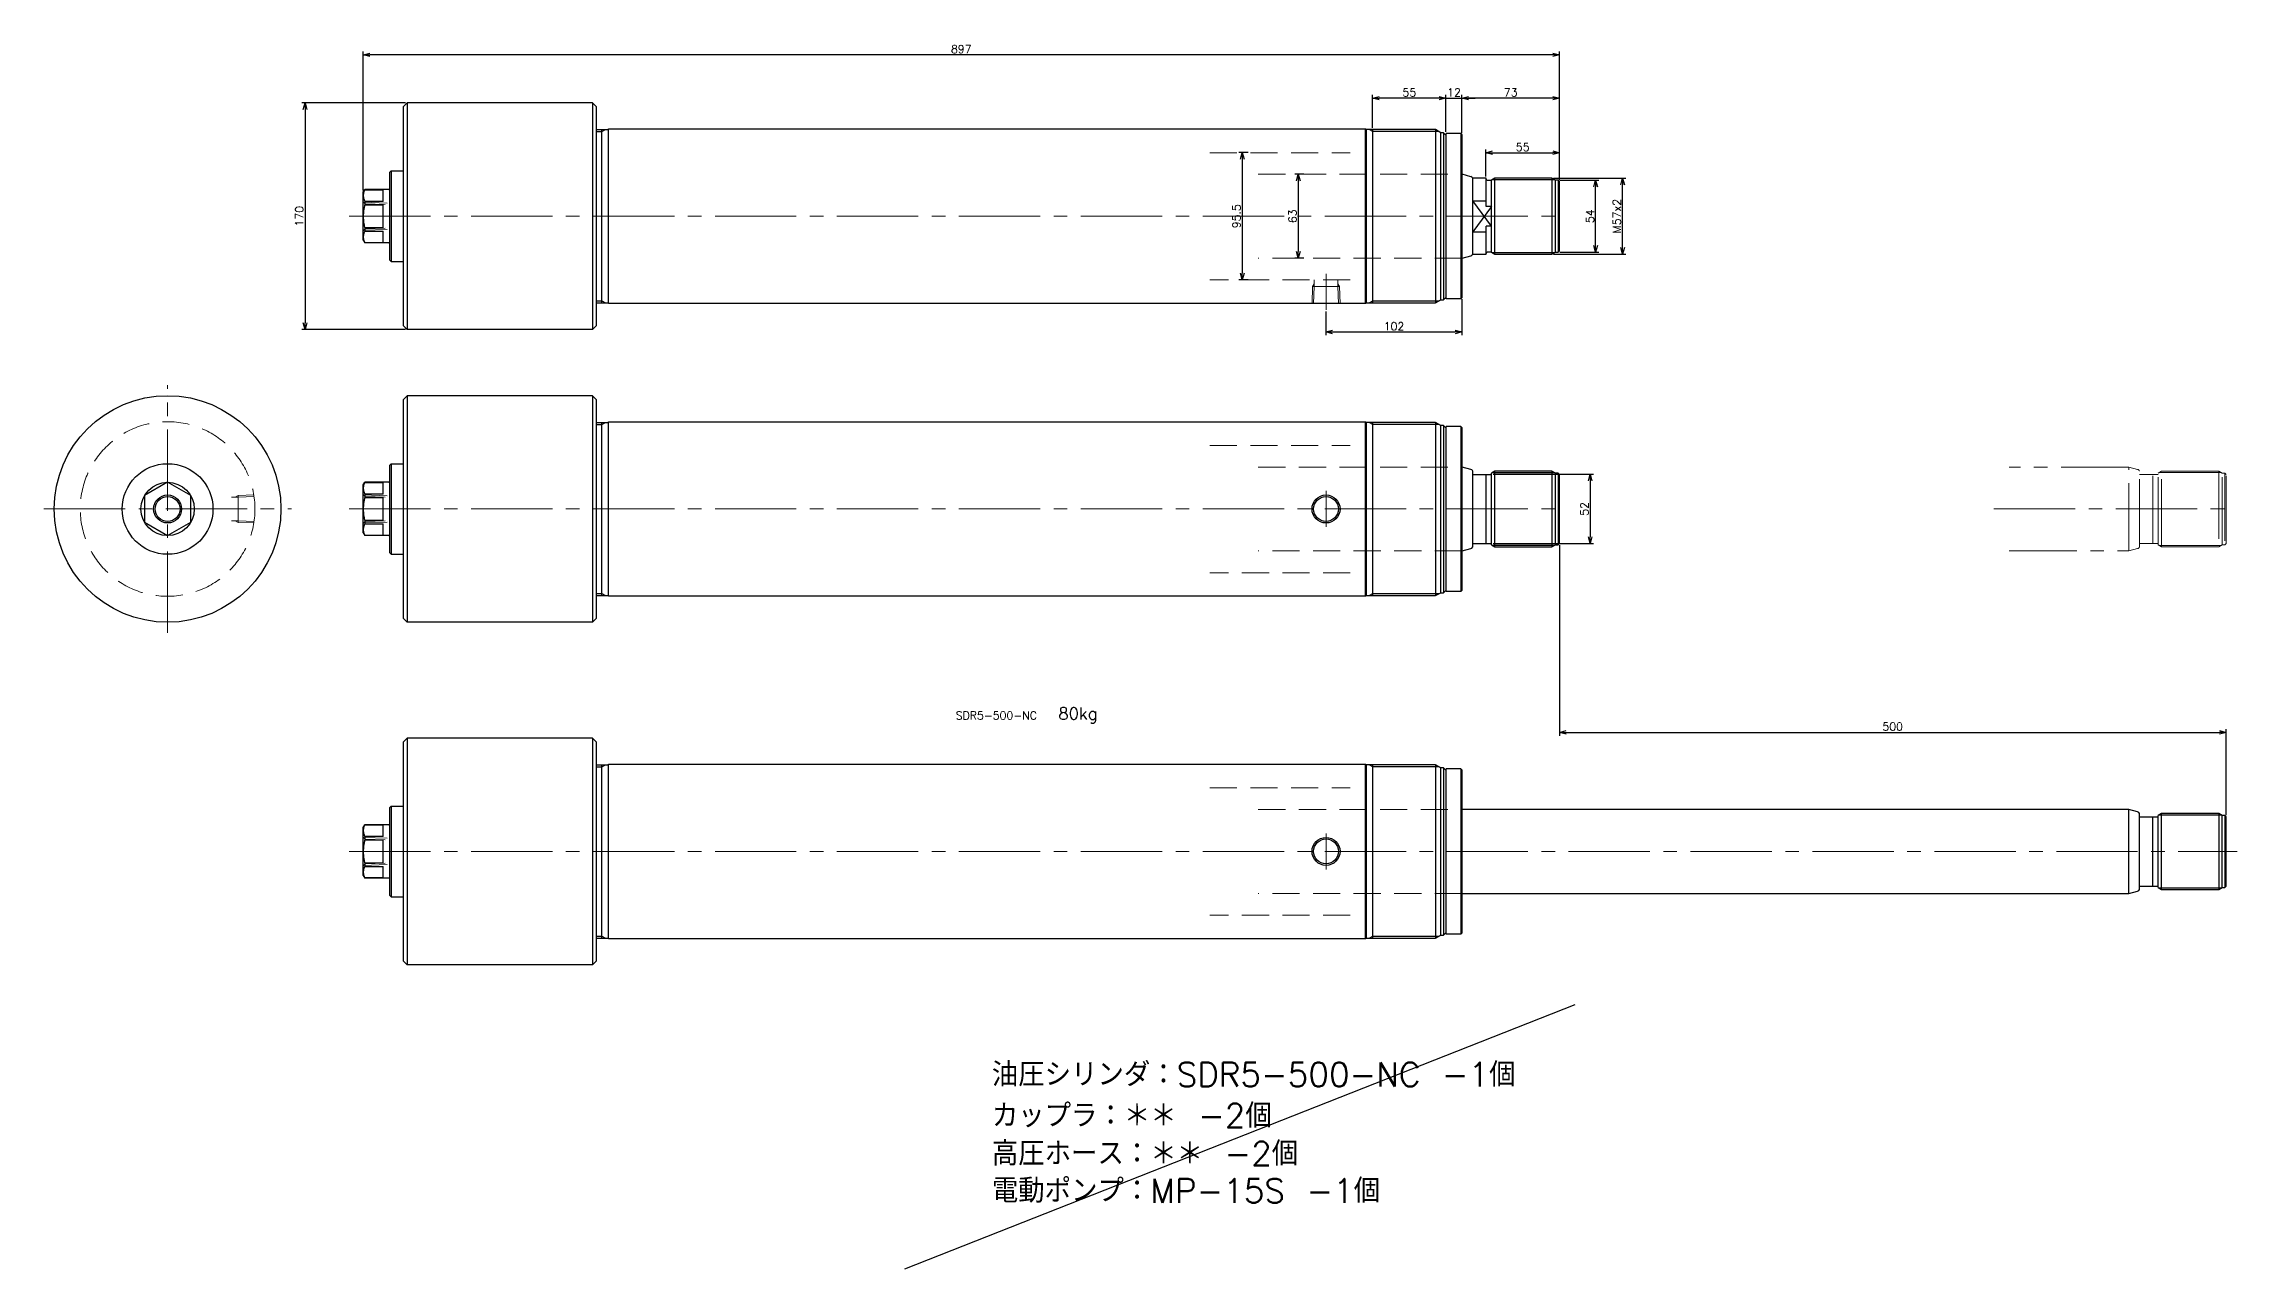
# Model space of a CAD drawing. Header units: millimetres. Extents: x 0 to 49006, y -7876 to 6995.
# Drawn here: x 20706 to 22351, y -5390 to -4471 of the extents above; entities that cross this region are included whole.
import ezdxf

# ---------------------------------------------------------------- set-up
doc = ezdxf.new("R2010")
doc.units = ezdxf.units.MM
doc.header["$LTSCALE"] = 3.2
doc.header["$PDMODE"] = 99
doc.header["$PDSIZE"] = 1
for name, pattern in [('CENTER2', [28.575, 19.05, -3.175, 3.175, -3.175]), ('HIDDEN', [9.525, 6.35, -3.175]), ('PHANTOM2', [31.75, 15.875, -3.175, 3.175, -3.175, 3.175, -3.175])]:
    doc.linetypes.add(name, pattern=pattern)
for name, color, linetype, lineweight in [('04_HIDDEN', 2, 'HIDDEN', 13), ('05_CENTER', 4, 'CENTER2', 13), ('06_PHANTOM', 2, 'PHANTOM2', 13), ('08_DIM', 3, 'Continuous', 13)]:
    doc.layers.add(name, color=color, linetype=linetype, lineweight=lineweight)
doc.styles.add('KSS_TXT', font='txt.shx', dxfattribs={"bigfont": 'extfont2.shx'})
doc.dimstyles.new('KSS_DIM', dxfattribs={"dimscale": 12, "dimtxt": 3, "dimasz": 2.5, "dimexe": 1.25, "dimexo": 0.625, "dimtad": 1, "dimdsep": 46, "dimtxsty": 'KSS_TXT', "dimblk": 'OPEN30', "dimcen": 0, "dimazin": 2, "dimtfac": 0.75, "dimtmove": 0, "dimatfit": 3, "dimldrblk": 'OPEN30', "dimfxl": 1.25, "dimtolj": 1, "dimarcsym": 0})

# ---------------------------------------------------------------- blocks, each defined once
blk = doc.blocks.new('_Open30')
at = {"color": 0, "linetype": 'ByBlock', "lineweight": -2}
for p, q in [((-1, 0.27), (0, 0)), ((0, 0), (-1, -0.27)), ((0, 0), (-1, 0))]:
    blk.add_line(p, q, dxfattribs=at)
blk = doc.blocks.new('*D325')
at = {"layer": '08_DIM', "color": 0, "lineweight": -2, "transparency": 16777216}
for p, q in [((21838.6, -4571.5), (21892.8, -4571.5)), ((21890.3, -4623.5), (21890.3, -4576.5)), ((21838.6, -4628.5), (21892.8, -4628.5))]:
    blk.add_line(p, q, dxfattribs=at)
at = {"layer": 'Defpoints', "color": 0, "transparency": 16777216}
for p in [(21837.3, -4571.5), (21890.3, -4571.5), (21837.3, -4628.5)]:
    blk.add_point(p, dxfattribs=at)
at = {"layer": '08_DIM', "color": 0, "lineweight": -2, "transparency": 16777216, "xscale": 5, "yscale": 5, "zscale": 5}
for p, rotation in [((21890.3, -4571.5), 90), ((21890.3, -4628.5), 270)]:
    blk.add_blockref('_Open30', p, dxfattribs=dict(at, rotation=rotation))
at = {"layer": '08_DIM', "color": 0, "transparency": 16777216, "insert": (21886, -4600), "char_height": 6, "attachment_point": 5, "rotation": 90, "style": 'KSS_TXT'}
blk.add_mtext('\\A1;M57x2', dxfattribs=at)
blk = doc.blocks.new('*D326')
at = {"layer": '08_DIM', "color": 0, "lineweight": -2, "transparency": 16777216}
for p, q in [((21787.9, -4570.3), (21787.9, -4549.9)), ((21792.9, -4552.4), (21837.9, -4552.4)), ((21842.9, -4572.8), (21842.9, -4549.9))]:
    blk.add_line(p, q, dxfattribs=at)
at = {"layer": 'Defpoints', "color": 0, "transparency": 16777216}
for p in [(21842.9, -4552.4), (21787.9, -4571.5), (21842.9, -4574)]:
    blk.add_point(p, dxfattribs=at)
at = {"layer": '08_DIM', "color": 0, "lineweight": -2, "transparency": 16777216, "xscale": 5, "yscale": 5, "zscale": 5, "rotation": 180}
blk.add_blockref('_Open30', (21787.9, -4552.4), dxfattribs=at)
at = {"layer": '08_DIM', "color": 0, "lineweight": -2, "transparency": 16777216, "xscale": 5, "yscale": 5, "zscale": 5}
blk.add_blockref('_Open30', (21842.9, -4552.4), dxfattribs=at)
at = {"layer": '08_DIM', "color": 0, "transparency": 16777216, "insert": (21815.4, -4548.1), "char_height": 6, "attachment_point": 5, "style": 'KSS_TXT'}
blk.add_mtext('\\A1;55', dxfattribs=at)
blk = doc.blocks.new('*D327')
at = {"layer": '08_DIM', "color": 0, "lineweight": -2, "transparency": 16777216}
for p, q in [((21769.9, -4537.8), (21769.9, -4508.9)), ((21837.9, -4511.4), (21774.9, -4511.4)), ((21842.9, -4572.8), (21842.9, -4508.9))]:
    blk.add_line(p, q, dxfattribs=at)
at = {"layer": 'Defpoints', "color": 0, "transparency": 16777216}
for p in [(21769.9, -4511.4), (21769.9, -4539), (21842.9, -4574)]:
    blk.add_point(p, dxfattribs=at)
at = {"layer": '08_DIM', "color": 0, "lineweight": -2, "transparency": 16777216, "xscale": 5, "yscale": 5, "zscale": 5, "rotation": 180}
blk.add_blockref('_Open30', (21769.9, -4511.4), dxfattribs=at)
at = {"layer": '08_DIM', "color": 0, "lineweight": -2, "transparency": 16777216, "xscale": 5, "yscale": 5, "zscale": 5}
blk.add_blockref('_Open30', (21842.9, -4511.4), dxfattribs=at)
at = {"layer": '08_DIM', "color": 0, "transparency": 16777216, "insert": (21806.4, -4507.1), "char_height": 6, "attachment_point": 5, "style": 'KSS_TXT'}
blk.add_mtext('\\A1;73', dxfattribs=at)
blk = doc.blocks.new('*D328')
at = {"layer": '08_DIM', "color": 0, "lineweight": -2, "transparency": 16777216}
for p, q in [((21752.9, -4511.4), (21747.9, -4511.4)), ((21757.9, -4536.8), (21757.9, -4508.9)), ((21757.9, -4511.4), (21769.9, -4511.4)), ((21769.9, -4537.8), (21769.9, -4508.9)), ((21774.9, -4511.4), (21779.9, -4511.4))]:
    blk.add_line(p, q, dxfattribs=at)
at = {"layer": 'Defpoints', "color": 0, "transparency": 16777216}
for p in [(21769.9, -4511.4), (21757.9, -4538), (21769.9, -4539)]:
    blk.add_point(p, dxfattribs=at)
at = {"layer": '08_DIM', "color": 0, "lineweight": -2, "transparency": 16777216, "xscale": 5, "yscale": 5, "zscale": 5}
blk.add_blockref('_Open30', (21757.9, -4511.4), dxfattribs=at)
at = {"layer": '08_DIM', "color": 0, "lineweight": -2, "transparency": 16777216, "xscale": 5, "yscale": 5, "zscale": 5, "rotation": 180}
blk.add_blockref('_Open30', (21769.9, -4511.4), dxfattribs=at)
at = {"layer": '08_DIM', "color": 0, "transparency": 16777216, "insert": (21763.9, -4507.1), "char_height": 6, "attachment_point": 5, "style": 'KSS_TXT'}
blk.add_mtext('\\A1;12', dxfattribs=at)
blk = doc.blocks.new('*D329')
at = {"layer": '08_DIM', "color": 0, "lineweight": -2, "transparency": 16777216}
for p, q in [((21702.9, -4533.8), (21702.9, -4508.9)), ((21752.9, -4511.4), (21707.9, -4511.4)), ((21757.9, -4536.8), (21757.9, -4508.9))]:
    blk.add_line(p, q, dxfattribs=at)
at = {"layer": 'Defpoints', "color": 0, "transparency": 16777216}
for p in [(21702.9, -4511.4), (21702.9, -4535), (21757.9, -4538)]:
    blk.add_point(p, dxfattribs=at)
at = {"layer": '08_DIM', "color": 0, "lineweight": -2, "transparency": 16777216, "xscale": 5, "yscale": 5, "zscale": 5, "rotation": 180}
blk.add_blockref('_Open30', (21702.9, -4511.4), dxfattribs=at)
at = {"layer": '08_DIM', "color": 0, "lineweight": -2, "transparency": 16777216, "xscale": 5, "yscale": 5, "zscale": 5}
blk.add_blockref('_Open30', (21757.9, -4511.4), dxfattribs=at)
at = {"layer": '08_DIM', "color": 0, "transparency": 16777216, "insert": (21730.4, -4507.1), "char_height": 6, "attachment_point": 5, "style": 'KSS_TXT'}
blk.add_mtext('\\A1;55', dxfattribs=at)
blk = doc.blocks.new('*D330')
at = {"layer": '08_DIM', "color": 0, "lineweight": -2, "transparency": 16777216}
for p, q in [((20945.9, -4580.8), (20945.9, -4476.4)), ((21837.9, -4478.9), (20950.9, -4478.9)), ((21842.9, -4572.8), (21842.9, -4476.4))]:
    blk.add_line(p, q, dxfattribs=at)
at = {"layer": 'Defpoints', "color": 0, "transparency": 16777216}
for p in [(20945.9, -4478.9), (20945.9, -4582), (21842.9, -4574)]:
    blk.add_point(p, dxfattribs=at)
at = {"layer": '08_DIM', "color": 0, "lineweight": -2, "transparency": 16777216, "xscale": 5, "yscale": 5, "zscale": 5, "rotation": 180}
blk.add_blockref('_Open30', (20945.9, -4478.9), dxfattribs=at)
at = {"layer": '08_DIM', "color": 0, "lineweight": -2, "transparency": 16777216, "xscale": 5, "yscale": 5, "zscale": 5}
blk.add_blockref('_Open30', (21842.9, -4478.9), dxfattribs=at)
at = {"layer": '08_DIM', "color": 0, "transparency": 16777216, "insert": (21394.4, -4474.6), "char_height": 6, "attachment_point": 5, "style": 'KSS_TXT'}
blk.add_mtext('\\A1;897', dxfattribs=at)
blk = doc.blocks.new('*D331')
at = {"layer": '08_DIM', "color": 0, "lineweight": -2, "transparency": 16777216}
for p, q in [((21769.9, -4662.3), (21769.9, -4689.3)), ((21667.9, -4671.4), (21667.9, -4689.3)), ((21672.9, -4686.8), (21764.9, -4686.8))]:
    blk.add_line(p, q, dxfattribs=at)
at = {"layer": 'Defpoints', "color": 0, "transparency": 16777216}
for p in [(21667.9, -4670.2), (21769.9, -4661), (21769.9, -4686.8)]:
    blk.add_point(p, dxfattribs=at)
at = {"layer": '08_DIM', "color": 0, "lineweight": -2, "transparency": 16777216, "xscale": 5, "yscale": 5, "zscale": 5, "rotation": 180}
blk.add_blockref('_Open30', (21667.9, -4686.8), dxfattribs=at)
at = {"layer": '08_DIM', "color": 0, "lineweight": -2, "transparency": 16777216, "xscale": 5, "yscale": 5, "zscale": 5}
blk.add_blockref('_Open30', (21769.9, -4686.8), dxfattribs=at)
at = {"layer": '08_DIM', "color": 0, "transparency": 16777216, "insert": (21718.9, -4682.6), "char_height": 6, "attachment_point": 5, "style": 'KSS_TXT'}
blk.add_mtext('\\A1;102', dxfattribs=at)
blk = doc.blocks.new('*D332')
at = {"layer": '08_DIM', "color": 0, "lineweight": -2, "transparency": 16777216}
for p, q in [((21651.4, -4568.5), (21644.6, -4568.5)), ((21647.1, -4573.5), (21647.1, -4626.5)), ((21651.4, -4631.5), (21644.6, -4631.5))]:
    blk.add_line(p, q, dxfattribs=at)
at = {"layer": 'Defpoints', "color": 0, "transparency": 16777216}
for p in [(21652.7, -4568.5), (21647.1, -4631.5), (21652.7, -4631.5)]:
    blk.add_point(p, dxfattribs=at)
at = {"layer": '08_DIM', "color": 0, "lineweight": -2, "transparency": 16777216, "xscale": 5, "yscale": 5, "zscale": 5}
for p, rotation in [((21647.1, -4568.5), 90), ((21647.1, -4631.5), 270)]:
    blk.add_blockref('_Open30', p, dxfattribs=dict(at, rotation=rotation))
at = {"layer": '08_DIM', "color": 0, "transparency": 16777216, "insert": (21642.9, -4600), "char_height": 6, "attachment_point": 5, "rotation": 90, "style": 'KSS_TXT'}
blk.add_mtext('\\A1;63', dxfattribs=at)
blk = doc.blocks.new('*D333')
at = {"layer": '08_DIM', "color": 0, "lineweight": -2, "transparency": 16777216}
for p, q in [((21609.5, -4552.3), (21602.6, -4552.3)), ((21605.1, -4557.3), (21605.1, -4642.8)), ((21609.5, -4647.8), (21602.6, -4647.8))]:
    blk.add_line(p, q, dxfattribs=at)
at = {"layer": 'Defpoints', "color": 0, "transparency": 16777216}
for p in [(21610.7, -4552.3), (21605.1, -4647.8), (21610.7, -4647.8)]:
    blk.add_point(p, dxfattribs=at)
at = {"layer": '08_DIM', "color": 0, "lineweight": -2, "transparency": 16777216, "xscale": 5, "yscale": 5, "zscale": 5}
for p, rotation in [((21605.1, -4552.3), 90), ((21605.1, -4647.8), 270)]:
    blk.add_blockref('_Open30', p, dxfattribs=dict(at, rotation=rotation))
at = {"layer": '08_DIM', "color": 0, "transparency": 16777216, "insert": (21600.8, -4600), "char_height": 6, "attachment_point": 5, "rotation": 90, "style": 'KSS_TXT'}
blk.add_mtext('\\A1;95.5', dxfattribs=at)
blk = doc.blocks.new('*D334')
at = {"layer": '08_DIM', "color": 0, "lineweight": -2, "transparency": 16777216}
for p, q in [((21843.2, -4573), (21872.6, -4573)), ((21870.1, -4622), (21870.1, -4578)), ((21843.2, -4627), (21872.6, -4627))]:
    blk.add_line(p, q, dxfattribs=at)
at = {"layer": 'Defpoints', "color": 0, "transparency": 16777216}
for p in [(21841.9, -4573), (21870.1, -4573), (21841.9, -4627)]:
    blk.add_point(p, dxfattribs=at)
at = {"layer": '08_DIM', "color": 0, "lineweight": -2, "transparency": 16777216, "xscale": 5, "yscale": 5, "zscale": 5}
for p, rotation in [((21870.1, -4573), 90), ((21870.1, -4627), 270)]:
    blk.add_blockref('_Open30', p, dxfattribs=dict(at, rotation=rotation))
at = {"layer": '08_DIM', "color": 0, "transparency": 16777216, "insert": (21865.9, -4600), "char_height": 6, "attachment_point": 5, "rotation": 90, "style": 'KSS_TXT'}
blk.add_mtext('\\A1;54', dxfattribs=at)
blk = doc.blocks.new('*D335')
at = {"layer": '08_DIM', "color": 0, "lineweight": -2, "transparency": 16777216}
for p, q in [((20977.7, -4515), (20899.8, -4515)), ((20902.3, -4520), (20902.3, -4680)), ((20977.7, -4685), (20899.8, -4685))]:
    blk.add_line(p, q, dxfattribs=at)
at = {"layer": 'Defpoints', "color": 0, "transparency": 16777216}
for p in [(20978.9, -4515), (20902.3, -4685), (20978.9, -4685)]:
    blk.add_point(p, dxfattribs=at)
at = {"layer": '08_DIM', "color": 0, "lineweight": -2, "transparency": 16777216, "xscale": 5, "yscale": 5, "zscale": 5}
for p, rotation in [((20902.3, -4515), 90), ((20902.3, -4685), 270)]:
    blk.add_blockref('_Open30', p, dxfattribs=dict(at, rotation=rotation))
at = {"layer": '08_DIM', "color": 0, "transparency": 16777216, "insert": (20898, -4600), "char_height": 6, "attachment_point": 5, "rotation": 90, "style": 'KSS_TXT'}
blk.add_mtext('\\A1;170', dxfattribs=at)
blk = doc.blocks.new('*D336')
at = {"layer": '08_DIM', "color": 0, "lineweight": -2, "transparency": 16777216}
for p, q in [((21793.2, -4793.6), (21868.5, -4793.6)), ((21866, -4798.6), (21866, -4840.6)), ((21793.2, -4845.6), (21868.5, -4845.6))]:
    blk.add_line(p, q, dxfattribs=at)
at = {"layer": 'Defpoints', "color": 0, "transparency": 16777216}
for p in [(21791.9, -4793.6), (21791.9, -4845.6), (21866, -4845.6)]:
    blk.add_point(p, dxfattribs=at)
at = {"layer": '08_DIM', "color": 0, "lineweight": -2, "transparency": 16777216, "xscale": 5, "yscale": 5, "zscale": 5}
for p, rotation in [((21866, -4793.6), 90), ((21866, -4845.6), 270)]:
    blk.add_blockref('_Open30', p, dxfattribs=dict(at, rotation=rotation))
at = {"layer": '08_DIM', "color": 0, "transparency": 16777216, "insert": (21861.7, -4819.6), "char_height": 6, "attachment_point": 5, "rotation": 90, "style": 'KSS_TXT'}
blk.add_mtext('\\A1;52', dxfattribs=at)
blk = doc.blocks.new('SD5-500-NCb_1_1')
at = {"color": 0}
for p, q in [((-867, 82), (-864, 85)), ((-864, 85), (-864, -85)), ((-725, 85), (-864, 85)), ((-725, 85), (-725, -85)), ((-722, 82), (-725, 85)), ((-867, 82), (-867, -82)), ((-722, -82), (-722, 82)), ((-722, 65), (-713, 65)), ((-722, 63.5), (-718, 63.5)), ((-718, -65), (-718, 65)), ((-718, 63.5), (-715.4, 65)), ((-713, -65.5), (-713, 65.5)), ((-713, 65.5), (-145.5, 65.5)), ((-145.5, -65.5), (-145.5, 65.5)), ((-145, 65), (-145.5, 65.5)), ((-145, 65), (-145, -65)), ((-92.9, 65), (-145, 65)), ((-140, 63.5), (-142.6, 65)), ((-140, -65), (-140, 65)), ((-90.3, 63.5), (-140, 63.5)), ((-92.9, 65), (-92.9, -65)), ((-89, 62.7), (-92.9, 65)), ((-89, -62.8), (-89, 62.7)), ((-87, 62.7), (-89, 62.7)), ((-87, 62.7), (-87, -62.8)), ((-85, 60.7), (-87, 62.7)), ((-85, -62), (-85, 62)), ((-74, 62), (-85, 62)), ((-74, 62), (-74, -62)), ((-74, 62), (-73, 61)), ((-73, -61), (-73, 61)), ((-877, 33), (-876, 34)), ((-877, -33), (-877, 33)), ((-876, 34), (-876, -34)), ((-876, 34), (-867, 34)), ((-867, 34), (-867, -34)), ((-897, 18), (-895.8, 20)), ((-897, -18), (-897, 18)), ((-895.8, 20), (-895.8, 19.9)), ((-877.8, 20), (-895.8, 20)), ((-895.8, 19.9), (-882, 19.9)), ((-882, 11.2), (-882, 19.9)), ((-66.4, 29.7), (-73, 31.5)), ((-55, 28.5), (-65, 28.5)), ((-65, -28.5), (-65, 28.5)), ((-55, 7.3), (-55, 28.5)), ((-54.2, 27), (-51, 27)), ((-48.4, 28.5), (-51, 27)), ((-51, -27), (-51, 27)), ((-50.1, 27.5), (-3.9, 27.5)), ((-5.6, 28.5), (-48.4, 28.5)), ((-48.4, -28.5), (-48.4, 28.5)), ((-3, 27), (-5.6, 28.5)), ((-5.6, 28.5), (-5.6, -28.5)), ((-1, 27), (-3, 27)), ((-3, -27), (-3, 27)), ((0, 26), (-1, 27)), ((-1, 27), (-1, -27)), ((0, -26), (0, 26)), ((-897, 10.8), (-895.5, 9.3)), ((-895.8, 11.2), (-895.8, 8.7)), ((-882, 11.2), (-895.8, 11.2)), ((-895.8, 8.7), (-882, 8.7)), ((-882, -8.7), (-882, 8.7)), ((-51, -7.3), (-65, 11.7)), ((-65, 11.7), (-55, 11.7)), ((-51, 7.3), (-65, -11.7)), ((-51, 7.3), (-55, 7.3)), ((-895.5, -9.3), (-897, -10.8)), ((-895.8, -8.7), (-895.8, -11.2)), ((-882, -8.7), (-895.8, -8.7)), ((-895.8, -11.2), (-882, -11.2)), ((-882, -19.9), (-882, -11.2)), ((-65, -11.7), (-55, -11.7)), ((-51, -7.3), (-55, -7.3)), ((-55, -28.5), (-55, -7.3)), ((-897, -18), (-895.8, -20)), ((-895.8, -19.9), (-895.8, -20)), ((-882, -19.9), (-895.8, -19.9)), ((-877.8, -20), (-895.8, -20)), ((-73, -31.5), (-66.4, -29.7)), ((-65, -28.5), (-55, -28.5)), ((-51, -27), (-54.2, -27)), ((-51, -27), (-48.4, -28.5)), ((-3.9, -27.5), (-50.1, -27.5)), ((-48.4, -28.5), (-5.6, -28.5)), ((-5.6, -28.5), (-3, -27)), ((-3, -27), (-1, -27)), ((-1, -27), (0, -26)), ((-876, -34), (-877, -33)), ((-876, -34), (-867, -34)), ((-722, -63.5), (-718, -63.5)), ((-722, -65), (-713, -65)), ((-718, -63.5), (-715.4, -65)), ((-145.5, -65.5), (-713, -65.5)), ((-145.5, -65.5), (-145, -65)), ((-145, -65), (-92.9, -65)), ((-142.6, -65), (-140, -63.5)), ((-140, -63.5), (-90.3, -63.5)), ((-92.9, -65), (-89, -62.8)), ((-89, -62.8), (-87, -62.8)), ((-87, -62.8), (-85, -60.7)), ((-74, -62), (-85, -62)), ((-73, -61), (-74, -62)), ((-864, -85), (-867, -82)), ((-725, -85), (-722, -82)), ((-725, -85), (-864, -85))]:
    blk.add_line(p, q, dxfattribs=at)
for centre, radius, start, end in [((-877.8, 20.8), 0.8, 270, 0), ((-66.9, 27.8), 2, 20.9011, 75), ((-54.2, 27.8), 0.8, 180, 270), ((-877.8, -20.8), 0.8, 0, 90), ((-66.9, -27.8), 2, 285, 339.0989), ((-54.2, -27.8), 0.8, 90, 180)]:
    blk.add_arc(centre, radius, start, end, dxfattribs=at)
for points, start_tangent, end_tangent in [([(-895.8, 19.9), (-896.2, 19.2), (-896.5, 18.5), (-896.7, 17.8), (-896.8, 17.3), (-896.9, 16.7), (-897, 16.1), (-897, 15.6)], (-0.424612, -0.905375), (-0.035971, -0.999353)), ([(-897, 15.6), (-897, 15.1), (-896.9, 14.6), (-896.8, 14), (-896.7, 13.4), (-896.5, 12.9), (-896.3, 12.3), (-896.1, 11.8), (-895.8, 11.2)], (0.033003, -0.999455), (0.4305, -0.902591)), ([(-895.8, 8.7), (-896.1, 7.4), (-896.4, 6.2), (-896.6, 4.9), (-896.8, 3.6), (-896.9, 2.7), (-896.9, 1.8), (-897, 0.9), (-897, 0)], (-0.230061, -0.973176), (-0.014404, -0.999896)), ([(-897, 0), (-897, -1.1), (-896.9, -2.3), (-896.8, -3.4), (-896.7, -4.6), (-896.5, -5.7), (-896.3, -6.9), (-896.1, -7.8), (-895.8, -8.7)], (0.018431, -0.99983), (0.233877, -0.972266)), ([(-895.8, -11.2), (-896.2, -11.9), (-896.5, -12.7), (-896.7, -13.4), (-896.8, -13.9), (-896.9, -14.5), (-897, -15), (-897, -15.6)], (-0.424612, -0.905375), (-0.035971, -0.999353)), ([(-897, -15.6), (-897, -16.1), (-896.9, -16.6), (-896.8, -17.2), (-896.7, -17.7), (-896.5, -18.3), (-896.3, -18.8), (-896.1, -19.4), (-895.8, -19.9)], (0.033003, -0.999455), (0.4305, -0.902591))]:
    blk.add_spline(points, degree=3, dxfattribs=dict(at, start_tangent=start_tangent, end_tangent=end_tangent))
at = {"layer": '04_HIDDEN', "color": 0}
for p, q in [((-262.2, 47.7), (-156.8, 47.7)), ((-225.8, 31.5), (-73, 31.5)), ((-896.7, 10.5), (-879, 9.9)), ((-895.5, 9.3), (-880.5, 8.8)), ((-879, -9.9), (-896.7, -10.5)), ((-880.5, -8.8), (-895.5, -9.3)), ((-73, -31.5), (-225.8, -31.5)), ((-156.8, -47.8), (-262.2, -47.8)), ((-183.8, -52.8), (-183.8, -47.8)), ((-166.2, -52.8), (-166.2, -47.8)), ((-185.5, -65.5), (-185.1, -52.8)), ((-185.1, -52.8), (-183.8, -50.6)), ((-164.9, -52.8), (-185.1, -52.8)), ((-184.3, -65.5), (-183.9, -52.8)), ((-164.9, -52.8), (-166.2, -50.6)), ((-166.1, -52.8), (-165.7, -65.5)), ((-164.9, -52.8), (-164.5, -65.5))]:
    blk.add_line(p, q, dxfattribs=at)
at = {"layer": '05_CENTER', "color": 0}
for p, q in [((-907.5, 0), (4.4, 0)), ((-175, -43.1), (-175, -70.1))]:
    blk.add_line(p, q, dxfattribs=at)
blk = doc.blocks.new('SD5-500-NCc_1_1')
at = {"color": 0}
blk.add_lwpolyline([(0, -20), (17.3, -10), (17.3, 10), (0, 20), (-17.3, 10), (-17.3, -10)], close=True, dxfattribs=at)
for radius in [85, 34, 20, 10.5, 9.32]:
    blk.add_circle((0, 0), radius, dxfattribs=at)
at = {"layer": '04_HIDDEN', "color": 0}
for p, q in [((52.8, 8.8), (47.8, 8.8)), ((52.8, 10.1), (50.6, 8.8)), ((52.8, 10.1), (64.7, 10.5)), ((52.8, 10.1), (52.8, -10.1)), ((52.8, 8.9), (64.8, 9.3)), ((52.8, -8.8), (47.8, -8.8)), ((52.8, -10.1), (50.6, -8.8)), ((64.8, -9.3), (52.8, -8.9)), ((64.7, -10.5), (52.8, -10.1))]:
    blk.add_line(p, q, dxfattribs=at)
blk.add_circle((0, 0), 65.5, dxfattribs=at)
at = {"layer": '05_CENTER', "color": 0}
for p, q in [((0, -92.8), (0, 92.8)), ((-92.8, 0), (92.8, 0))]:
    blk.add_line(p, q, dxfattribs=at)
blk = doc.blocks.new('*D337')
at = {"layer": '08_DIM', "color": 0, "lineweight": -2, "transparency": 16777216}
for p, q in [((21842.9, -4846.9), (21842.9, -4989.7)), ((21847.9, -4987.2), (22337.9, -4987.2)), ((22342.9, -5049.3), (22342.9, -4984.7))]:
    blk.add_line(p, q, dxfattribs=at)
at = {"layer": 'Defpoints', "color": 0, "transparency": 16777216}
for p in [(21842.9, -4845.6), (22342.9, -4987.2), (22342.9, -5050.5)]:
    blk.add_point(p, dxfattribs=at)
at = {"layer": '08_DIM', "color": 0, "lineweight": -2, "transparency": 16777216, "xscale": 5, "yscale": 5, "zscale": 5, "rotation": 180}
blk.add_blockref('_Open30', (21842.9, -4987.2), dxfattribs=at)
at = {"layer": '08_DIM', "color": 0, "lineweight": -2, "transparency": 16777216, "xscale": 5, "yscale": 5, "zscale": 5}
blk.add_blockref('_Open30', (22342.9, -4987.2), dxfattribs=at)
at = {"layer": '08_DIM', "color": 0, "transparency": 16777216, "insert": (22092.9, -4982.9), "char_height": 6, "attachment_point": 5, "style": 'KSS_TXT'}
blk.add_mtext('\\A1;500', dxfattribs=at)
blk = doc.blocks.new('SD5-500-NCd_1_1')
at = {"color": 0}
for p, q in [((-1367, 82), (-1364, 85)), ((-1225, 85), (-1364, 85)), ((-1364, 85), (-1364, -85)), ((-1222, 82), (-1225, 85)), ((-1225, 85), (-1225, -85)), ((-1367, 82), (-1367, -82)), ((-1222, -82), (-1222, 82)), ((-1222, 65), (-1213, 65)), ((-1222, 63.5), (-1218, 63.5)), ((-1218, -65), (-1218, 65)), ((-1218, 63.5), (-1215.4, 65)), ((-1213, 65.5), (-645.5, 65.5)), ((-1213, -65.5), (-1213, 65.5)), ((-645.5, -65.5), (-645.5, 65.5)), ((-645, 65), (-645.5, 65.5)), ((-645, 65), (-645, -65)), ((-592.9, 65), (-645, 65)), ((-640, 63.5), (-642.6, 65)), ((-640, -65), (-640, 65)), ((-590.3, 63.5), (-640, 63.5)), ((-592.9, 65), (-592.9, -65)), ((-589, 62.7), (-592.9, 65)), ((-589, -62.8), (-589, 62.7)), ((-587, 62.7), (-589, 62.7)), ((-587, 62.7), (-587, -62.8)), ((-585, 60.7), (-587, 62.7)), ((-585, -62), (-585, 62)), ((-574, 62), (-585, 62)), ((-574, 62), (-574, -62)), ((-574, 62), (-573, 61)), ((-573, -61), (-573, 61)), ((-1377, 33), (-1376, 34)), ((-1377, -33), (-1377, 33)), ((-1376, 34), (-1376, -34)), ((-1376, 34), (-1367, 34)), ((-1367, 34), (-1367, -34)), ((-1397, 18), (-1395.8, 20)), ((-1397, -18), (-1397, 18)), ((-1395.8, 20), (-1395.8, 19.9)), ((-1377.8, 20), (-1395.8, 20)), ((-1395.8, 19.9), (-1382, 19.9)), ((-1382, 11.2), (-1382, 19.9)), ((-73, 31.5), (-573, 31.5)), ((-66.4, 29.7), (-73, 31.5)), ((-73, -31.5), (-73, 31.5)), ((-65, -28.5), (-65, 28.5)), ((-65, 26), (-51, 26)), ((-55, -26), (-55, 26)), ((-48.4, 28.5), (-51, 27)), ((-51, -27), (-51, 27)), ((-50.1, 27.5), (-3.9, 27.5)), ((-5.6, 28.5), (-48.4, 28.5)), ((-48.4, -28.5), (-48.4, 28.5)), ((-3, 27), (-5.6, 28.5)), ((-5.6, 28.5), (-5.6, -28.5)), ((-1, 27), (-3, 27)), ((-3, -27), (-3, 27)), ((0, 26), (-1, 27)), ((-1, 27), (-1, -27)), ((0, -26), (0, 26)), ((-1397, 10.8), (-1395.5, 9.3)), ((-1395.8, 11.2), (-1395.8, 8.7)), ((-1382, 11.2), (-1395.8, 11.2)), ((-1395.8, 8.7), (-1382, 8.7)), ((-1382, -8.7), (-1382, 8.7)), ((-1395.5, -9.3), (-1397, -10.8)), ((-1395.8, -8.7), (-1395.8, -11.2)), ((-1382, -8.7), (-1395.8, -8.7)), ((-1395.8, -11.2), (-1382, -11.2)), ((-1382, -19.9), (-1382, -11.2)), ((-1397, -18), (-1395.8, -20)), ((-1395.8, -19.9), (-1395.8, -20)), ((-1382, -19.9), (-1395.8, -19.9)), ((-1377.8, -20), (-1395.8, -20)), ((-573, -31.5), (-73, -31.5)), ((-73, -31.5), (-66.4, -29.7)), ((-65, -26), (-51, -26)), ((-51, -27), (-48.4, -28.5)), ((-3.9, -27.5), (-50.1, -27.5)), ((-48.4, -28.5), (-5.6, -28.5)), ((-5.6, -28.5), (-3, -27)), ((-3, -27), (-1, -27)), ((-1, -27), (0, -26)), ((-1376, -34), (-1377, -33)), ((-1376, -34), (-1367, -34)), ((-1222, -63.5), (-1218, -63.5)), ((-1222, -65), (-1213, -65)), ((-1218, -63.5), (-1215.4, -65)), ((-645.5, -65.5), (-1213, -65.5)), ((-645.5, -65.5), (-645, -65)), ((-645, -65), (-592.9, -65)), ((-642.6, -65), (-640, -63.5)), ((-640, -63.5), (-590.3, -63.5)), ((-592.9, -65), (-589, -62.8)), ((-589, -62.8), (-587, -62.8)), ((-587, -62.8), (-585, -60.8)), ((-574, -62), (-585, -62)), ((-573, -61), (-574, -62)), ((-1364, -85), (-1367, -82)), ((-1225, -85), (-1222, -82)), ((-1225, -85), (-1364, -85))]:
    blk.add_line(p, q, dxfattribs=at)
for radius in [10.5, 9.32]:
    blk.add_circle((-675, 0), radius, dxfattribs=at)
for centre, radius, start, end in [((-1377.8, 20.8), 0.8, 270, 0), ((-66.9, 27.8), 2, 20.9011, 75), ((-1377.8, -20.8), 0.8, 0, 90), ((-66.9, -27.8), 2, 285, 339.0989)]:
    blk.add_arc(centre, radius, start, end, dxfattribs=at)
for points, start_tangent, end_tangent in [([(-1395.8, 19.9), (-1396.2, 19.2), (-1396.5, 18.5), (-1396.7, 17.8), (-1396.8, 17.3), (-1396.9, 16.7), (-1397, 16.1), (-1397, 15.6)], (-0.424612, -0.905375), (-0.035971, -0.999353)), ([(-1397, 15.6), (-1397, 15.1), (-1396.9, 14.6), (-1396.8, 14), (-1396.7, 13.4), (-1396.5, 12.9), (-1396.3, 12.3), (-1396.1, 11.8), (-1395.8, 11.2)], (0.033003, -0.999455), (0.4305, -0.902591)), ([(-1395.8, 8.7), (-1396.1, 7.4), (-1396.4, 6.2), (-1396.6, 4.9), (-1396.8, 3.6), (-1396.9, 2.7), (-1396.9, 1.8), (-1397, 0.9), (-1397, 0)], (-0.230061, -0.973176), (-0.014404, -0.999896)), ([(-1397, 0), (-1397, -1.1), (-1396.9, -2.3), (-1396.8, -3.4), (-1396.7, -4.6), (-1396.5, -5.7), (-1396.3, -6.9), (-1396.1, -7.8), (-1395.8, -8.7)], (0.018431, -0.99983), (0.233877, -0.972266)), ([(-1395.8, -11.2), (-1396.2, -11.9), (-1396.5, -12.7), (-1396.7, -13.4), (-1396.8, -13.9), (-1396.9, -14.5), (-1397, -15), (-1397, -15.6)], (-0.424612, -0.905375), (-0.035971, -0.999353)), ([(-1397, -15.6), (-1397, -16.1), (-1396.9, -16.6), (-1396.8, -17.2), (-1396.7, -17.7), (-1396.5, -18.3), (-1396.3, -18.8), (-1396.1, -19.4), (-1395.8, -19.9)], (0.033003, -0.999455), (0.4305, -0.902591))]:
    blk.add_spline(points, degree=3, dxfattribs=dict(at, start_tangent=start_tangent, end_tangent=end_tangent))
at = {"layer": '04_HIDDEN', "color": 0}
for p, q in [((-762.2, 47.7), (-656.8, 47.7)), ((-725.8, 31.5), (-573, 31.5)), ((-1396.7, 10.5), (-1379, 9.9)), ((-1395.5, 9.3), (-1380.5, 8.8)), ((-1379, -9.9), (-1396.7, -10.5)), ((-1380.5, -8.8), (-1395.5, -9.3)), ((-573, -31.5), (-725.8, -31.5)), ((-656.8, -47.8), (-762.2, -47.8))]:
    blk.add_line(p, q, dxfattribs=at)
at = {"layer": '05_CENTER', "color": 0}
for p, q in [((-1407.5, 0), (8.2, 0)), ((-675, 13.5), (-675, -13.5))]:
    blk.add_line(p, q, dxfattribs=at)
blk = doc.blocks.new('SD5-500-NCa_1_1')
at = {"color": 0}
for p, q in [((-867, 82), (-864, 85)), ((-725, 85), (-864, 85)), ((-864, 85), (-864, -85)), ((-722, 82), (-725, 85)), ((-725, 85), (-725, -85)), ((-867, 82), (-867, -82)), ((-722, -82), (-722, 82)), ((-722, 65), (-713, 65)), ((-722, 63.5), (-718, 63.5)), ((-718, -65), (-718, 65)), ((-718, 63.5), (-715.4, 65)), ((-713, 65.5), (-145.5, 65.5)), ((-713, -65.5), (-713, 65.5)), ((-145.5, -65.5), (-145.5, 65.5)), ((-145, 65), (-145.5, 65.5)), ((-145, 65), (-145, -65)), ((-92.9, 65), (-145, 65)), ((-140, 63.5), (-142.6, 65)), ((-140, -65), (-140, 65)), ((-90.3, 63.5), (-140, 63.5)), ((-92.9, 65), (-92.9, -65)), ((-89, 62.7), (-92.9, 65)), ((-89, -62.8), (-89, 62.7)), ((-87, 62.7), (-89, 62.7)), ((-87, 62.7), (-87, -62.8)), ((-85, 60.7), (-87, 62.7)), ((-85, -62), (-85, 62)), ((-74, 62), (-85, 62)), ((-74, 62), (-74, -62)), ((-74, 62), (-73, 61)), ((-73, -61), (-73, 61)), ((-877, 33), (-876, 34)), ((-877, -33), (-877, 33)), ((-876, 34), (-876, -34)), ((-876, 34), (-867, 34)), ((-867, 34), (-867, -34)), ((-897, 18), (-895.8, 20)), ((-897, -18), (-897, 18)), ((-877.8, 20), (-895.8, 20)), ((-895.8, 20), (-895.8, 19.9)), ((-895.8, 19.9), (-882, 19.9)), ((-882, 11.2), (-882, 19.9)), ((-66.4, 29.7), (-73, 31.5)), ((-65, -28.5), (-65, 28.5)), ((-65, 26), (-51, 26)), ((-55, -26), (-55, 26)), ((-48.4, 28.5), (-51, 27)), ((-51, -27), (-51, 27)), ((-50.1, 27.5), (-3.9, 27.5)), ((-5.6, 28.5), (-48.4, 28.5)), ((-48.4, -28.5), (-48.4, 28.5)), ((-3, 27), (-5.6, 28.5)), ((-5.6, 28.5), (-5.6, -28.5)), ((-1, 27), (-3, 27)), ((-3, -27), (-3, 27)), ((0, 26), (-1, 27)), ((-1, 27), (-1, -27)), ((0, -26), (0, 26)), ((-897, 10.8), (-895.5, 9.3)), ((-895.8, 11.2), (-895.8, 8.7)), ((-882, 11.2), (-895.8, 11.2)), ((-895.8, 8.7), (-882, 8.7)), ((-882, -8.7), (-882, 8.7)), ((-895.5, -9.3), (-897, -10.8)), ((-895.8, -8.7), (-895.8, -11.2)), ((-882, -8.7), (-895.8, -8.7)), ((-895.8, -11.2), (-882, -11.2)), ((-882, -19.9), (-882, -11.2)), ((-897, -18), (-895.8, -20)), ((-895.8, -19.9), (-895.8, -20)), ((-882, -19.9), (-895.8, -19.9)), ((-877.8, -20), (-895.8, -20)), ((-73, -31.5), (-66.4, -29.7)), ((-65, -26), (-51, -26)), ((-51, -27), (-48.4, -28.5)), ((-3.9, -27.5), (-50.1, -27.5)), ((-48.4, -28.5), (-5.6, -28.5)), ((-5.6, -28.5), (-3, -27)), ((-3, -27), (-1, -27)), ((-1, -27), (0, -26)), ((-876, -34), (-877, -33)), ((-876, -34), (-867, -34)), ((-722, -63.5), (-718, -63.5)), ((-722, -65), (-713, -65)), ((-718, -63.5), (-715.4, -65)), ((-145.5, -65.5), (-713, -65.5)), ((-145.5, -65.5), (-145, -65)), ((-145, -65), (-92.9, -65)), ((-142.6, -65), (-140, -63.5)), ((-140, -63.5), (-90.3, -63.5)), ((-92.9, -65), (-89, -62.8)), ((-89, -62.8), (-87, -62.8)), ((-87, -62.8), (-85, -60.8)), ((-74, -62), (-85, -62)), ((-73, -61), (-74, -62)), ((-864, -85), (-867, -82)), ((-725, -85), (-722, -82)), ((-725, -85), (-864, -85))]:
    blk.add_line(p, q, dxfattribs=at)
for radius in [10.5, 9.32]:
    blk.add_circle((-175, 0), radius, dxfattribs=at)
for centre, radius, start, end in [((-877.8, 20.8), 0.8, 270, 0), ((-66.9, 27.8), 2, 20.9011, 75), ((-877.8, -20.8), 0.8, 0, 90), ((-66.9, -27.8), 2, 285, 339.0989)]:
    blk.add_arc(centre, radius, start, end, dxfattribs=at)
for points, start_tangent, end_tangent in [([(-895.8, 19.9), (-896.2, 19.2), (-896.5, 18.5), (-896.7, 17.8), (-896.8, 17.3), (-896.9, 16.7), (-897, 16.1), (-897, 15.6)], (-0.424612, -0.905375), (-0.035971, -0.999353)), ([(-897, 15.6), (-897, 15.1), (-896.9, 14.6), (-896.8, 14), (-896.7, 13.4), (-896.5, 12.9), (-896.3, 12.3), (-896.1, 11.8), (-895.8, 11.2)], (0.033003, -0.999455), (0.4305, -0.902591)), ([(-895.8, 8.7), (-896.1, 7.4), (-896.4, 6.2), (-896.6, 4.9), (-896.8, 3.6), (-896.9, 2.7), (-896.9, 1.8), (-897, 0.9), (-897, 0)], (-0.230061, -0.973176), (-0.014404, -0.999896)), ([(-897, 0), (-897, -1.1), (-896.9, -2.3), (-896.8, -3.4), (-896.7, -4.6), (-896.5, -5.7), (-896.3, -6.9), (-896.1, -7.8), (-895.8, -8.7)], (0.018431, -0.99983), (0.233877, -0.972266)), ([(-895.8, -11.2), (-896.2, -11.9), (-896.5, -12.7), (-896.7, -13.4), (-896.8, -13.9), (-896.9, -14.5), (-897, -15), (-897, -15.6)], (-0.424612, -0.905375), (-0.035971, -0.999353)), ([(-897, -15.6), (-897, -16.1), (-896.9, -16.6), (-896.8, -17.2), (-896.7, -17.7), (-896.5, -18.3), (-896.3, -18.8), (-896.1, -19.4), (-895.8, -19.9)], (0.033003, -0.999455), (0.4305, -0.902591))]:
    blk.add_spline(points, degree=3, dxfattribs=dict(at, start_tangent=start_tangent, end_tangent=end_tangent))
at = {"layer": '04_HIDDEN', "color": 0}
for p, q in [((-262.2, 47.7), (-156.8, 47.7)), ((-225.8, 31.5), (-73, 31.5)), ((-896.7, 10.5), (-879, 9.9)), ((-895.5, 9.3), (-880.5, 8.8)), ((-879, -9.9), (-896.7, -10.5)), ((-880.5, -8.8), (-895.5, -9.3)), ((-73, -31.5), (-225.8, -31.5)), ((-156.8, -47.8), (-262.2, -47.8))]:
    blk.add_line(p, q, dxfattribs=at)
at = {"layer": '05_CENTER', "color": 0}
for p, q in [((-907.5, 0), (4.4, 0)), ((-175, 13.5), (-175, -13.5)), ((325.8, 0), (508.2, 0))]:
    blk.add_line(p, q, dxfattribs=at)
at = {"layer": '06_PHANTOM', "color": 0}
for p, q in [((427, 31.5), (337.2, 31.5)), ((433.6, 29.7), (427, 31.5)), ((427, -31.5), (427, 31.5)), ((435, -28.5), (435, 28.5)), ((435, 26), (449, 26)), ((445, -26), (445, 26)), ((451.6, 28.5), (449, 27)), ((449, -27), (449, 27)), ((449.9, 27.5), (496.1, 27.5)), ((494.4, 28.5), (451.6, 28.5)), ((451.6, -28.5), (451.6, 28.5)), ((497, 27), (494.4, 28.5)), ((494.4, 28.5), (494.4, -28.5)), ((499, 27), (497, 27)), ((497, -27), (497, 27)), ((500, 26), (499, 27)), ((499, 27), (499, -27)), ((500, -26), (500, 26)), ((337.2, -31.5), (427, -31.5)), ((427, -31.5), (433.6, -29.7)), ((435, -26), (449, -26)), ((449, -27), (451.6, -28.5)), ((496.1, -27.5), (449.9, -27.5)), ((451.6, -28.5), (494.4, -28.5)), ((494.4, -28.5), (497, -27)), ((497, -27), (499, -27)), ((499, -27), (500, -26))]:
    blk.add_line(p, q, dxfattribs=at)
for centre, start, end in [((433.1, 27.8), 20.9011, 75), ((433.1, -27.8), 285, 339.0989)]:
    blk.add_arc(centre, 2, start, end, dxfattribs=at)

msp = doc.modelspace()

# ---------------------------------------------------------------- linework, layer by layer
msp.add_line((21854.538, -5191.584), (21351.754, -5389.933))

# ---------------------------------------------------------------- block references
at = {"color": 4}
for name, p in [('SD5-500-NCb_1_1', (21842.937, -4600.037)), ('SD5-500-NCc_1_1', (20799.251, -4819.637)), ('SD5-500-NCa_1_1', (21842.937, -4819.637)), ('SD5-500-NCd_1_1', (22342.937, -5076.532))]:
    msp.add_blockref(name, p, dxfattribs=at)

# ---------------------------------------------------------------- texts
at = {"color": 0, "style": 'KSS_TXT'}
for s, height, p in [('SDR5-500-NC', 6, (21390.231, -4977.577)), ('油圧シリンダ：SDR5-500-NC -1個', 18, (21417.334, -5252.884)), ('カップラ：＊＊ -2個', 18, (21417.334, -5283.721)), ('高圧ホース：＊＊ -2個', 18, (21417.334, -5312.182)), ('電動ポンプ：MP-15S -1個', 18, (21417.334, -5340.056))]:
    msp.add_text(s, height=height, dxfattribs=at).set_placement(p)
at = {"color": 1, "style": 'KSS_TXT'}
msp.add_text('80kg', height=9, dxfattribs=at).set_placement((21467.22, -4977.577))

# ---------------------------------------------------------------- dimensions: what is measured, and where the dimension line sits
at = {"layer": '08_DIM'}
for base, p1, p2, override, picture, middle in [((20945.937, -4478.859), (21842.937, -4574.037), (20945.937, -4582.037), {"dimscale": 2}, '*D330', (21394.437, -4474.609)), ((21702.937, -4511.352), (21757.937, -4538.037), (21702.937, -4535.037), {"dimscale": 2}, '*D329', (21730.437, -4507.093)), ((21769.937, -4511.352), (21757.937, -4538.037), (21769.937, -4539.037), {"dimscale": 2}, '*D328', (21763.937, -4507.102)), ((21769.937, -4511.352), (21842.937, -4574.037), (21769.937, -4539.037), {"dimscale": 2}, '*D327', (21806.437, -4507.102)), ((21842.937, -4552.364), (21787.937, -4571.537), (21842.937, -4574.037), {"dimscale": 2}, '*D326', (21815.437, -4548.106)), ((21769.937, -4686.837), (21667.937, -4670.181), (21769.937, -4661.037), {"dimscale": 2}, '*D331', (21718.937, -4682.587)), ((22342.937, -4987.153), (21842.937, -4845.637), (22342.937, -5050.532), {"dimscale": 2, "dimarcsym": 1}, '*D337', (22092.937, -4982.899))]:
    dim = msp.add_linear_dim(base=base, p1=p1, p2=p2, dimstyle='KSS_DIM', override=override, dxfattribs=at)
    dim.commit()
    dim.dimension.update_dxf_attribs({"geometry": picture, "text_midpoint": middle})
for base, p1, p2, picture, middle in [((20902.288, -4685.037), (20978.937, -4515.037), (20978.937, -4685.037), '*D335', (20898.038, -4600.037)), ((21605.094, -4647.787), (21610.744, -4552.287), (21610.744, -4647.787), '*D333', (21600.835, -4600.037)), ((21647.1, -4631.537), (21652.667, -4568.537), (21652.667, -4631.537), '*D332', (21642.85, -4600.037)), ((21870.148, -4573.037), (21841.937, -4627.037), (21841.937, -4573.037), '*D334', (21865.894, -4600.037)), ((21865.959, -4845.637), (21791.937, -4793.637), (21791.937, -4845.637), '*D336', (21861.705, -4819.637))]:
    dim = msp.add_linear_dim(base=base, p1=p1, p2=p2, angle=270, dimstyle='KSS_DIM', override={"dimscale": 2}, dxfattribs=at)
    dim.commit()
    dim.dimension.update_dxf_attribs({"geometry": picture, "text_midpoint": middle})
dim = msp.add_linear_dim(base=(21890.29, -4571.537), p1=(21837.339, -4628.537), p2=(21837.339, -4571.537), angle=270, text='M57x2', dimstyle='KSS_DIM', override={"dimscale": 2}, dxfattribs=at)
dim.commit()
dim.dimension.update_dxf_attribs({"geometry": '*D325', "text_midpoint": (21886.036, -4600.037)})

doc.saveas('drawing.dxf')
